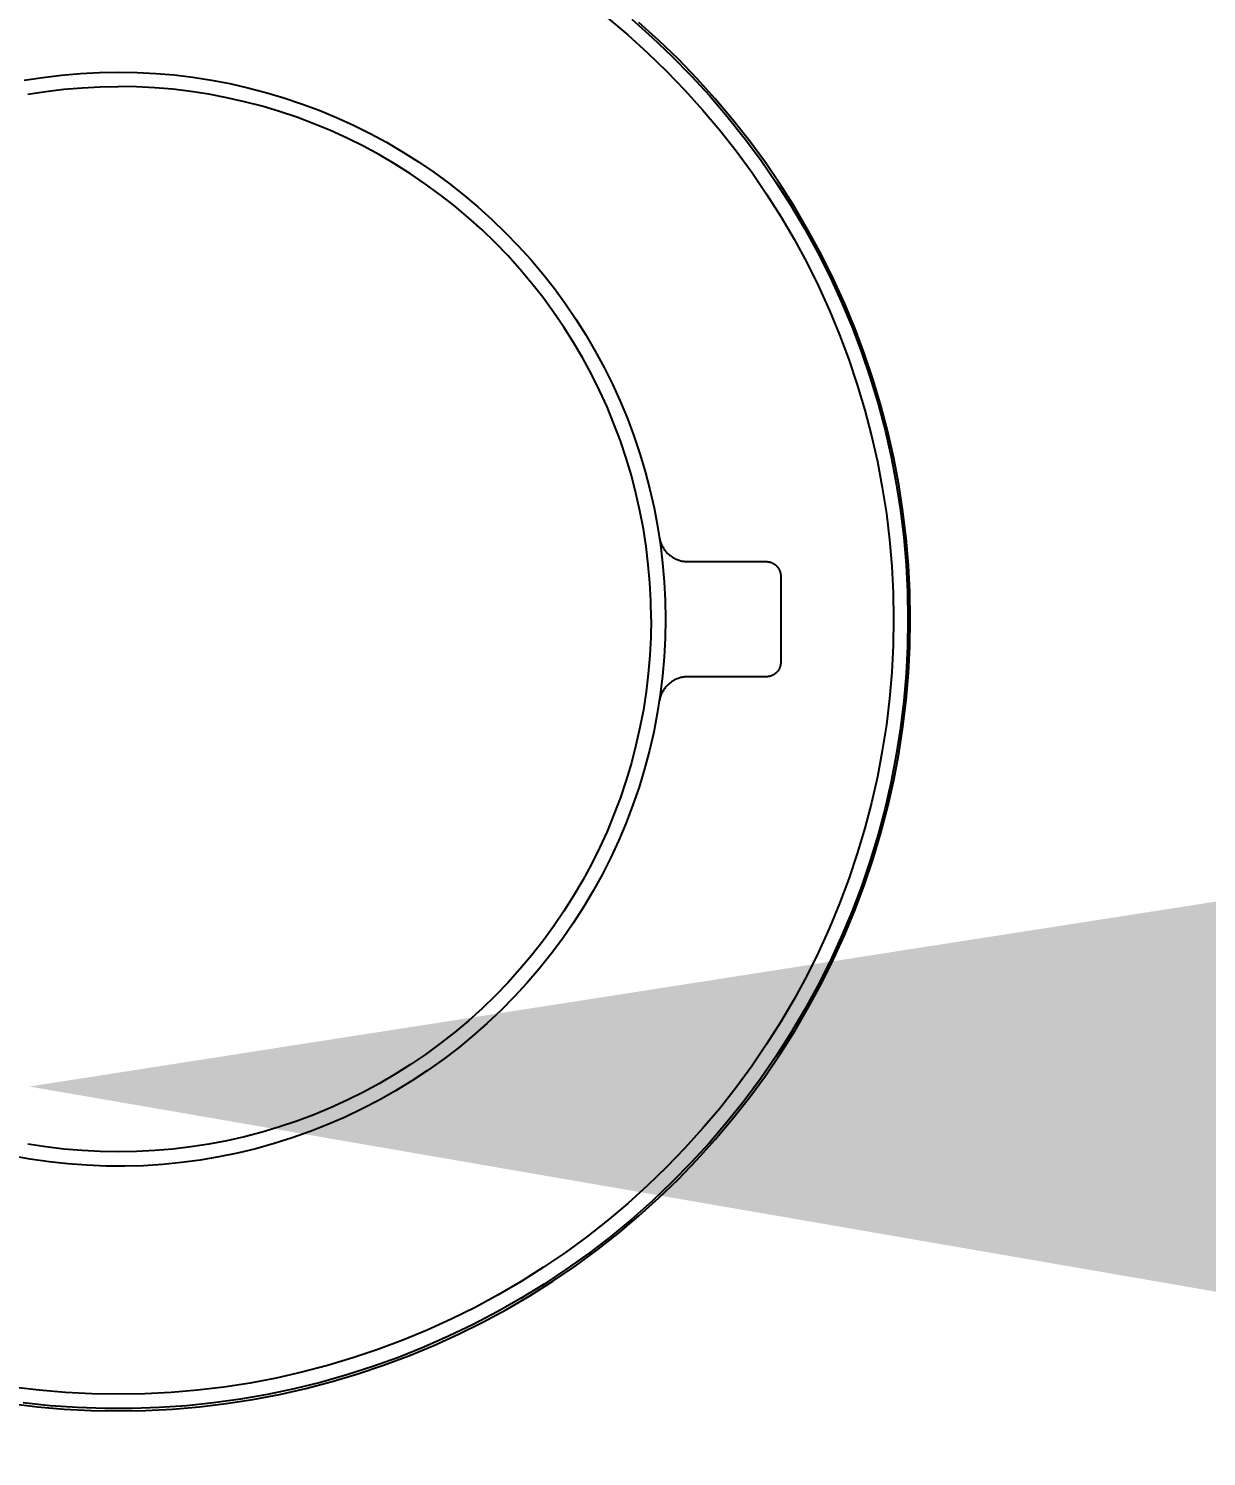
# Model space of a CAD drawing. Header units: metres. Extents: x 198 to 412, y -54 to 17.
# Drawn here: x 263.79458 to 263.83548, y -40.80939 to -40.7598 of the extents above; entities that cross this region are included whole.
import ezdxf
from ezdxf import colors
from ezdxf.entities.mleader import LeaderData, LeaderLine
from ezdxf.math import Vec2, Vec3

# ---------------------------------------------------------------- set-up
doc = ezdxf.new("R2010")
doc.units = ezdxf.units.M
doc.header["$LTSCALE"] = 10
for name, color, linetype in [('01', 1, 'Continuous'), ('A-TEXTOS', 2, 'Continuous'), ('TCOTA', 1, 'Continuous')]:
    doc.layers.add(name, color=color, linetype=linetype)
doc.styles.add('ARIAL', font='arial.ttf')
doc.dimstyles.new('ST-COTA-25', dxfattribs={"dimscale": 0.25, "dimtxt": 0.18, "dimasz": 0.1, "dimexe": 0.18, "dimexo": 0.0625, "dimgap": 0.09, "dimtad": 1, "dimzin": 4, "dimdsep": 46, "dimtxsty": 'ARIAL', "dimblk1": 'COTA_N', "dimblk2": 'COTA_N', "dimsah": 1, "dimcen": 0.09, "dimclrd": 8, "dimclre": 8, "dimclrt": 1, "dimadec": 0, "dimazin": 0, "dimtfac": 1, "dimtix": 1, "dimtmove": 0, "dimatfit": 3, "dimldrblk": 'COTA_N', "dimfxl": 0.18, "dimtolj": 1, "dimtzin": 0, "dimarcsym": 0})

# ---------------------------------------------------------------- blocks, each defined once
blk = doc.blocks.new('juego de ducha california')
for p, q in [((493.135858, 11757.573243, 0), (493.135149, 11757.572615, 0)), ((493.136695, 11757.57329, 0), (493.135992, 11757.572698, 0)), ((493.134913, 11757.572506, 0), (493.135611, 11757.573135, 0)), ((493.135992, 11757.572698, 0), (493.13531, 11757.572082, 0)), ((493.134238, 11757.571854, 0), (493.134913, 11757.572506, 0)), ((493.135149, 11757.572615, 0), (493.134463, 11757.571963, 0)), ((493.133586, 11757.571178, 0), (493.134238, 11757.571854, 0)), ((493.134463, 11757.571963, 0), (493.1338, 11757.571288, 0)), ((493.13531, 11757.572082, 0), (493.134649, 11757.571443, 0)), ((493.1338, 11757.571288, 0), (493.13316, 11757.570591, 0)), ((493.134649, 11757.571443, 0), (493.13401, 11757.570782, 0)), ((493.151096, 11757.571231, 0), (493.150455, 11757.571132, 0)), ((493.151741, 11757.571309, 0), (493.151096, 11757.571231, 0)), ((493.152387, 11757.571364, 0), (493.151741, 11757.571309, 0)), ((493.153035, 11757.571397, 0), (493.152387, 11757.571364, 0)), ((493.153684, 11757.571408, 0), (493.153035, 11757.571397, 0)), ((493.154342, 11757.571397, 0), (493.153684, 11757.571408, 0)), ((493.154999, 11757.571363, 0), (493.154342, 11757.571397, 0)), ((493.155655, 11757.571306, 0), (493.154999, 11757.571363, 0)), ((493.156309, 11757.571226, 0), (493.155655, 11757.571306, 0)), ((493.156959, 11757.571124, 0), (493.156309, 11757.571226, 0)), ((493.132957, 11757.570481, 0), (493.133586, 11757.571178, 0)), ((493.13401, 11757.570782, 0), (493.133394, 11757.5701, 0)), ((493.148557, 11757.570704, 0), (493.147936, 11757.570518, 0)), ((493.149185, 11757.570868, 0), (493.148557, 11757.570704, 0)), ((493.149818, 11757.571011, 0), (493.149185, 11757.570868, 0)), ((493.150455, 11757.571132, 0), (493.149818, 11757.571011, 0)), ((493.15054, 11757.570639, 0), (493.151165, 11757.570736, 0)), ((493.151165, 11757.570736, 0), (493.151792, 11757.570811, 0)), ((493.151792, 11757.570811, 0), (493.152421, 11757.570865, 0)), ((493.152421, 11757.570865, 0), (493.153052, 11757.570897, 0)), ((493.153052, 11757.570897, 0), (493.153684, 11757.570908, 0)), ((493.154315, 11757.570897, 0), (493.153684, 11757.570908, 0)), ((493.154946, 11757.570865, 0), (493.154315, 11757.570897, 0)), ((493.155576, 11757.570811, 0), (493.154946, 11757.570865, 0)), ((493.156203, 11757.570736, 0), (493.155576, 11757.570811, 0)), ((493.156827, 11757.570639, 0), (493.156203, 11757.570736, 0)), ((493.132352, 11757.569763, 0), (493.132957, 11757.570481, 0)), ((493.13316, 11757.570591, 0), (493.132544, 11757.569872, 0)), ((493.147321, 11757.570311, 0), (493.146713, 11757.570083, 0)), ((493.147936, 11757.570518, 0), (493.147321, 11757.570311, 0)), ((493.148087, 11757.570041, 0), (493.148692, 11757.570222, 0)), ((493.148692, 11757.570222, 0), (493.149303, 11757.570382, 0)), ((493.149303, 11757.570382, 0), (493.14992, 11757.570521, 0)), ((493.14992, 11757.570521, 0), (493.15054, 11757.570639, 0)), ((493.131771, 11757.569025, 0), (493.132352, 11757.569763, 0)), ((493.132544, 11757.569872, 0), (493.131954, 11757.569131, 0)), ((493.133394, 11757.5701, 0), (493.132802, 11757.569397, 0)), ((493.146114, 11757.569835, 0), (493.145523, 11757.569567, 0)), ((493.146713, 11757.570083, 0), (493.146114, 11757.569835, 0)), ((493.146897, 11757.569618, 0), (493.147488, 11757.56984, 0)), ((493.147488, 11757.56984, 0), (493.148087, 11757.570041, 0)), ((493.132802, 11757.569397, 0), (493.132234, 11757.568674, 0)), ((493.144942, 11757.569278, 0), (493.144372, 11757.56897, 0)), ((493.145523, 11757.569567, 0), (493.144942, 11757.569278, 0)), ((493.145738, 11757.569115, 0), (493.146313, 11757.569377, 0)), ((493.146313, 11757.569377, 0), (493.146897, 11757.569618, 0)), ((493.131217, 11757.568267, 0), (493.131771, 11757.569025, 0)), ((493.131954, 11757.569131, 0), (493.13139, 11757.568371, 0)), ((493.144372, 11757.56897, 0), (493.143812, 11757.568642, 0)), ((493.144617, 11757.568534, 0), (493.145172, 11757.568834, 0)), ((493.145172, 11757.568834, 0), (493.145738, 11757.569115, 0)), ((493.130689, 11757.567491, 0), (493.131217, 11757.568267, 0)), ((493.13139, 11757.568371, 0), (493.130852, 11757.567592, 0)), ((493.132234, 11757.568674, 0), (493.131691, 11757.567932, 0)), ((493.143263, 11757.568296, 0), (493.142727, 11757.567931, 0)), ((493.143812, 11757.568642, 0), (493.143263, 11757.568296, 0)), ((493.143537, 11757.567878, 0), (493.144071, 11757.568215, 0)), ((493.144071, 11757.568215, 0), (493.144617, 11757.568534, 0)), ((493.131691, 11757.567932, 0), (493.131174, 11757.567172, 0)), ((493.142727, 11757.567931, 0), (493.142203, 11757.567547, 0)), ((493.143015, 11757.567522, 0), (493.143537, 11757.567878, 0)), ((493.130187, 11757.566697, 0), (493.130689, 11757.567491, 0)), ((493.130852, 11757.567592, 0), (493.130342, 11757.566795, 0)), ((493.142203, 11757.567547, 0), (493.141693, 11757.567147, 0)), ((493.142505, 11757.567149, 0), (493.143015, 11757.567522, 0)), ((493.130342, 11757.566795, 0), (493.129859, 11757.565981, 0)), ((493.131174, 11757.567172, 0), (493.130683, 11757.566395, 0)), ((493.141197, 11757.566729, 0), (493.140715, 11757.566294, 0)), ((493.141693, 11757.567147, 0), (493.141197, 11757.566729, 0)), ((493.141525, 11757.566352, 0), (493.142009, 11757.566759, 0)), ((493.142009, 11757.566759, 0), (493.142505, 11757.567149, 0)), ((493.129713, 11757.565886, 0), (493.130187, 11757.566697, 0)), ((493.130683, 11757.566395, 0), (493.130219, 11757.565602, 0)), ((493.140715, 11757.566294, 0), (493.140249, 11757.565843, 0)), ((493.141056, 11757.565929, 0), (493.141525, 11757.566352, 0)), ((493.129267, 11757.56506, 0), (493.129713, 11757.565886, 0)), ((493.129859, 11757.565981, 0), (493.129405, 11757.565151, 0)), ((493.140249, 11757.565843, 0), (493.139798, 11757.565377, 0)), ((493.140602, 11757.56549, 0), (493.141056, 11757.565929, 0)), ((493.130219, 11757.565602, 0), (493.129782, 11757.564793, 0)), ((493.139798, 11757.565377, 0), (493.139363, 11757.564895, 0)), ((493.140163, 11757.565035, 0), (493.140602, 11757.56549, 0)), ((493.128849, 11757.564219, 0), (493.129267, 11757.56506, 0)), ((493.129405, 11757.565151, 0), (493.128979, 11757.564305, 0)), ((493.129782, 11757.564793, 0), (493.129373, 11757.56397, 0)), ((493.139363, 11757.564895, 0), (493.138945, 11757.564399, 0)), ((493.13974, 11757.564566, 0), (493.140163, 11757.565035, 0)), ((493.128979, 11757.564305, 0), (493.128583, 11757.563445, 0)), ((493.138945, 11757.564399, 0), (493.138544, 11757.563889, 0)), ((493.139333, 11757.564083, 0), (493.13974, 11757.564566, 0)), ((493.12846, 11757.563364, 0), (493.128849, 11757.564219, 0)), ((493.129373, 11757.56397, 0), (493.128993, 11757.563133, 0)), ((493.138544, 11757.563889, 0), (493.138161, 11757.563365, 0)), ((493.138943, 11757.563587, 0), (493.139333, 11757.564083, 0)), ((493.128101, 11757.562497, 0), (493.12846, 11757.563364, 0)), ((493.128583, 11757.563445, 0), (493.128217, 11757.562572, 0)), ((493.138161, 11757.563365, 0), (493.137796, 11757.562829, 0)), ((493.13857, 11757.563077, 0), (493.138943, 11757.563587, 0)), ((493.128993, 11757.563133, 0), (493.128641, 11757.562284, 0)), ((493.137796, 11757.562829, 0), (493.13745, 11757.56228, 0)), ((493.138214, 11757.562554, 0), (493.13857, 11757.563077, 0)), ((493.127771, 11757.561617, 0), (493.128101, 11757.562497, 0)), ((493.128217, 11757.562572, 0), (493.127882, 11757.561687, 0)), ((493.128641, 11757.562284, 0), (493.128318, 11757.561423, 0)), ((493.13745, 11757.56228, 0), (493.137122, 11757.56172, 0)), ((493.137877, 11757.56202, 0), (493.138214, 11757.562554, 0)), ((493.137558, 11757.561475, 0), (493.137877, 11757.56202, 0)), ((493.127472, 11757.560727, 0), (493.127771, 11757.561617, 0)), ((493.127882, 11757.561687, 0), (493.127577, 11757.560791, 0)), ((493.128318, 11757.561423, 0), (493.128025, 11757.560552, 0)), ((493.137122, 11757.56172, 0), (493.136814, 11757.561149, 0)), ((493.137258, 11757.560919, 0), (493.137558, 11757.561475, 0)), ((493.127577, 11757.560791, 0), (493.127303, 11757.559885, 0)), ((493.136814, 11757.561149, 0), (493.136525, 11757.560568, 0)), ((493.136977, 11757.560354, 0), (493.137258, 11757.560919, 0)), ((493.127203, 11757.559828, 0), (493.127472, 11757.560727, 0)), ((493.128025, 11757.560552, 0), (493.127762, 11757.559671, 0)), ((493.136525, 11757.560568, 0), (493.136257, 11757.559978, 0)), ((493.136715, 11757.559779, 0), (493.136977, 11757.560354, 0)), ((493.126966, 11757.558919, 0), (493.127203, 11757.559828, 0)), ((493.127303, 11757.559885, 0), (493.127061, 11757.55897, 0)), ((493.136257, 11757.559978, 0), (493.136008, 11757.559378, 0)), ((493.136473, 11757.559195, 0), (493.136715, 11757.559779, 0)), ((493.127762, 11757.559671, 0), (493.127529, 11757.558782, 0)), ((493.136008, 11757.559378, 0), (493.135781, 11757.558771, 0)), ((493.126759, 11757.558003, 0), (493.126966, 11757.558919, 0)), ((493.127061, 11757.55897, 0), (493.12685, 11757.558047, 0)), ((493.136252, 11757.558603, 0), (493.136473, 11757.559195, 0)), ((493.127529, 11757.558782, 0), (493.127327, 11757.557885, 0)), ((493.135781, 11757.558771, 0), (493.135574, 11757.558156, 0)), ((493.13605, 11757.558005, 0), (493.136252, 11757.558603, 0)), ((493.126584, 11757.557081, 0), (493.126759, 11757.558003, 0)), ((493.12685, 11757.558047, 0), (493.126671, 11757.557118, 0)), ((493.127327, 11757.557885, 0), (493.127155, 11757.556982, 0)), ((493.135574, 11757.558156, 0), (493.135388, 11757.557534, 0)), ((493.13587, 11757.557399, 0), (493.13605, 11757.558005, 0)), ((493.135388, 11757.557534, 0), (493.135224, 11757.556907, 0)), ((493.13571, 11757.556788, 0), (493.13587, 11757.557399, 0)), ((493.12644, 11757.556153, 0), (493.126584, 11757.557081, 0)), ((493.126671, 11757.557118, 0), (493.126525, 11757.556183, 0)), ((493.127155, 11757.556982, 0), (493.127015, 11757.556074, 0)), ((493.135224, 11757.556907, 0), (493.135081, 11757.556274, 0)), ((493.135571, 11757.556172, 0), (493.13571, 11757.556788, 0)), ((493.126328, 11757.55522, 0), (493.12644, 11757.556153, 0)), ((493.126525, 11757.556183, 0), (493.126411, 11757.555243, 0)), ((493.127015, 11757.556074, 0), (493.126905, 11757.555161, 0)), ((493.135081, 11757.556274, 0), (493.13496, 11757.555636, 0)), ((493.135453, 11757.555551, 0), (493.135571, 11757.556172, 0)), ((493.13496, 11757.555636, 0), (493.134861, 11757.554995, 0)), ((493.135356, 11757.554927, 0), (493.135453, 11757.555551, 0)), ((493.126248, 11757.554285, 0), (493.126328, 11757.55522, 0)), ((493.126411, 11757.555243, 0), (493.126329, 11757.5543, 0)), ((493.126905, 11757.555161, 0), (493.126827, 11757.554245, 0)), ((493.134732, 11757.554839, 0), (493.134712, 11757.554811, 0)), ((493.134751, 11757.554868, 0), (493.134732, 11757.554839, 0)), ((493.134769, 11757.554897, 0), (493.134751, 11757.554868, 0)), ((493.134787, 11757.554927, 0), (493.134769, 11757.554897, 0)), ((493.134861, 11757.554995, 0), (493.134783, 11757.554351, 0)), ((493.134803, 11757.554958, 0), (493.134787, 11757.554927, 0)), ((493.134818, 11757.554989, 0), (493.134803, 11757.554958, 0)), ((493.134832, 11757.55502, 0), (493.134818, 11757.554989, 0)), ((493.134844, 11757.555052, 0), (493.134832, 11757.55502, 0)), ((493.134856, 11757.555085, 0), (493.134844, 11757.555052, 0)), ((493.134867, 11757.555117, 0), (493.134856, 11757.555085, 0)), ((493.134876, 11757.555151, 0), (493.134867, 11757.555117, 0)), ((493.134884, 11757.555184, 0), (493.134876, 11757.555151, 0)), ((493.134892, 11757.555218, 0), (493.134884, 11757.555184, 0)), ((493.135281, 11757.5543, 0), (493.135356, 11757.554927, 0)), ((493.130904, 11757.554323, 0), (493.13089, 11757.554313, 0)), ((493.130919, 11757.554332, 0), (493.130904, 11757.554323, 0)), ((493.130934, 11757.554341, 0), (493.130919, 11757.554332, 0)), ((493.130949, 11757.55435, 0), (493.130934, 11757.554341, 0)), ((493.130964, 11757.554358, 0), (493.130949, 11757.55435, 0)), ((493.13098, 11757.554365, 0), (493.130964, 11757.554358, 0)), ((493.130996, 11757.554372, 0), (493.13098, 11757.554365, 0)), ((493.131013, 11757.554378, 0), (493.130996, 11757.554372, 0)), ((493.131029, 11757.554384, 0), (493.131013, 11757.554378, 0)), ((493.131046, 11757.554389, 0), (493.131029, 11757.554384, 0)), ((493.131063, 11757.554393, 0), (493.131046, 11757.554389, 0)), ((493.13108, 11757.554397, 0), (493.131063, 11757.554393, 0)), ((493.131097, 11757.554401, 0), (493.13108, 11757.554397, 0)), ((493.131114, 11757.554403, 0), (493.131097, 11757.554401, 0)), ((493.131131, 11757.554405, 0), (493.131114, 11757.554403, 0)), ((493.131149, 11757.554407, 0), (493.131131, 11757.554405, 0)), ((493.131166, 11757.554408, 0), (493.131149, 11757.554407, 0)), ((493.131184, 11757.554408, 0), (493.131166, 11757.554408, 0)), ((493.13391, 11757.554408, 0), (493.131184, 11757.554408, 0)), ((493.133944, 11757.554409, 0), (493.13391, 11757.554408, 0)), ((493.133979, 11757.55441, 0), (493.133944, 11757.554409, 0)), ((493.134013, 11757.554413, 0), (493.133979, 11757.55441, 0)), ((493.134047, 11757.554418, 0), (493.134013, 11757.554413, 0)), ((493.134081, 11757.554423, 0), (493.134047, 11757.554418, 0)), ((493.134115, 11757.554429, 0), (493.134081, 11757.554423, 0)), ((493.134149, 11757.554437, 0), (493.134115, 11757.554429, 0)), ((493.134182, 11757.554446, 0), (493.134149, 11757.554437, 0)), ((493.134215, 11757.554456, 0), (493.134182, 11757.554446, 0)), ((493.134248, 11757.554467, 0), (493.134215, 11757.554456, 0)), ((493.13428, 11757.554479, 0), (493.134248, 11757.554467, 0)), ((493.134312, 11757.554493, 0), (493.13428, 11757.554479, 0)), ((493.134343, 11757.554507, 0), (493.134312, 11757.554493, 0)), ((493.134374, 11757.554522, 0), (493.134343, 11757.554507, 0)), ((493.134404, 11757.554539, 0), (493.134374, 11757.554522, 0)), ((493.134434, 11757.554556, 0), (493.134404, 11757.554539, 0)), ((493.134463, 11757.554575, 0), (493.134434, 11757.554556, 0)), ((493.134491, 11757.554595, 0), (493.134463, 11757.554575, 0)), ((493.134519, 11757.554615, 0), (493.134491, 11757.554595, 0)), ((493.134546, 11757.554637, 0), (493.134519, 11757.554615, 0)), ((493.134572, 11757.554659, 0), (493.134546, 11757.554637, 0)), ((493.134598, 11757.554682, 0), (493.134572, 11757.554659, 0)), ((493.134622, 11757.554706, 0), (493.134598, 11757.554682, 0)), ((493.134646, 11757.554731, 0), (493.134622, 11757.554706, 0)), ((493.134669, 11757.554757, 0), (493.134646, 11757.554731, 0)), ((493.134691, 11757.554784, 0), (493.134669, 11757.554757, 0)), ((493.134712, 11757.554811, 0), (493.134691, 11757.554784, 0)), ((493.134783, 11757.554351, 0), (493.134728, 11757.553705, 0)), ((493.1262, 11757.553347, 0), (493.126248, 11757.554285, 0)), ((493.126329, 11757.5543, 0), (493.12628, 11757.553355, 0)), ((493.126827, 11757.554245, 0), (493.12678, 11757.553327, 0)), ((493.130685, 11757.553943, 0), (493.130684, 11757.553926, 0)), ((493.130684, 11757.553926, 0), (493.130684, 11757.553908, 0)), ((493.130684, 11757.553908, 0), (493.130684, 11757.550908, 0)), ((493.130686, 11757.55396, 0), (493.130685, 11757.553943, 0)), ((493.130689, 11757.553978, 0), (493.130686, 11757.55396, 0)), ((493.130691, 11757.553995, 0), (493.130689, 11757.553978, 0)), ((493.130695, 11757.554012, 0), (493.130691, 11757.553995, 0)), ((493.130698, 11757.554029, 0), (493.130695, 11757.554012, 0)), ((493.130703, 11757.554046, 0), (493.130698, 11757.554029, 0)), ((493.130708, 11757.554063, 0), (493.130703, 11757.554046, 0)), ((493.130714, 11757.554079, 0), (493.130708, 11757.554063, 0)), ((493.13072, 11757.554095, 0), (493.130714, 11757.554079, 0)), ((493.130727, 11757.554111, 0), (493.13072, 11757.554095, 0)), ((493.130734, 11757.554127, 0), (493.130727, 11757.554111, 0)), ((493.130742, 11757.554143, 0), (493.130734, 11757.554127, 0)), ((493.130751, 11757.554158, 0), (493.130742, 11757.554143, 0)), ((493.13076, 11757.554173, 0), (493.130751, 11757.554158, 0)), ((493.130769, 11757.554188, 0), (493.13076, 11757.554173, 0)), ((493.130779, 11757.554202, 0), (493.130769, 11757.554188, 0)), ((493.13079, 11757.554216, 0), (493.130779, 11757.554202, 0)), ((493.130801, 11757.55423, 0), (493.13079, 11757.554216, 0)), ((493.130812, 11757.554243, 0), (493.130801, 11757.55423, 0)), ((493.130824, 11757.554255, 0), (493.130812, 11757.554243, 0)), ((493.130836, 11757.554268, 0), (493.130824, 11757.554255, 0)), ((493.130849, 11757.55428, 0), (493.130836, 11757.554268, 0)), ((493.130862, 11757.554291, 0), (493.130849, 11757.55428, 0)), ((493.130876, 11757.554302, 0), (493.130862, 11757.554291, 0)), ((493.13089, 11757.554313, 0), (493.130876, 11757.554302, 0)), ((493.135227, 11757.553671, 0), (493.135281, 11757.5543, 0)), ((493.126184, 11757.552408, 0), (493.1262, 11757.553347, 0)), ((493.12628, 11757.553355, 0), (493.126264, 11757.552408, 0)), ((493.134728, 11757.553705, 0), (493.134695, 11757.553057, 0)), ((493.135194, 11757.55304, 0), (493.135227, 11757.553671, 0)), ((493.12678, 11757.553327, 0), (493.126764, 11757.552408, 0)), ((493.134695, 11757.553057, 0), (493.134684, 11757.552408, 0)), ((493.135184, 11757.552408, 0), (493.135194, 11757.55304, 0)), ((493.1262, 11757.551469, 0), (493.126184, 11757.552408, 0)), ((493.126264, 11757.552408, 0), (493.12628, 11757.551462, 0)), ((493.126764, 11757.552408, 0), (493.12678, 11757.551489, 0)), ((493.134684, 11757.552408, 0), (493.134695, 11757.55175, 0)), ((493.135184, 11757.552408, 0), (493.135194, 11757.551777, 0)), ((493.126248, 11757.550531, 0), (493.1262, 11757.551469, 0)), ((493.12628, 11757.551462, 0), (493.126329, 11757.550516, 0)), ((493.12678, 11757.551489, 0), (493.126827, 11757.550571, 0)), ((493.134695, 11757.55175, 0), (493.134729, 11757.551092, 0)), ((493.135194, 11757.551777, 0), (493.135227, 11757.551146, 0)), ((493.130684, 11757.550908, 0), (493.130684, 11757.550891, 0)), ((493.130684, 11757.550891, 0), (493.130685, 11757.550874, 0)), ((493.130685, 11757.550874, 0), (493.130686, 11757.550857, 0)), ((493.130686, 11757.550857, 0), (493.130688, 11757.55084, 0)), ((493.134729, 11757.551092, 0), (493.134786, 11757.550437, 0)), ((493.135227, 11757.551146, 0), (493.135281, 11757.550516, 0)), ((493.126328, 11757.549596, 0), (493.126248, 11757.550531, 0)), ((493.126329, 11757.550516, 0), (493.126411, 11757.549573, 0)), ((493.126827, 11757.550571, 0), (493.126905, 11757.549655, 0)), ((493.130688, 11757.55084, 0), (493.130691, 11757.550823, 0)), ((493.130691, 11757.550823, 0), (493.130694, 11757.550806, 0)), ((493.130694, 11757.550806, 0), (493.130698, 11757.55079, 0)), ((493.130698, 11757.55079, 0), (493.130702, 11757.550773, 0)), ((493.130702, 11757.550773, 0), (493.130707, 11757.550757, 0)), ((493.130707, 11757.550757, 0), (493.130713, 11757.550741, 0)), ((493.130713, 11757.550741, 0), (493.130718, 11757.550725, 0)), ((493.130718, 11757.550725, 0), (493.130725, 11757.550709, 0)), ((493.130725, 11757.550709, 0), (493.130732, 11757.550693, 0)), ((493.130732, 11757.550693, 0), (493.13074, 11757.550678, 0)), ((493.13074, 11757.550678, 0), (493.130748, 11757.550663, 0)), ((493.130748, 11757.550663, 0), (493.130756, 11757.550648, 0)), ((493.130756, 11757.550648, 0), (493.130766, 11757.550634, 0)), ((493.130766, 11757.550634, 0), (493.130775, 11757.55062, 0)), ((493.130775, 11757.55062, 0), (493.130785, 11757.550606, 0)), ((493.130785, 11757.550606, 0), (493.130796, 11757.550593, 0)), ((493.130796, 11757.550593, 0), (493.130807, 11757.55058, 0)), ((493.130807, 11757.55058, 0), (493.130818, 11757.550567, 0)), ((493.130818, 11757.550567, 0), (493.13083, 11757.550555, 0)), ((493.13083, 11757.550555, 0), (493.130842, 11757.550543, 0)), ((493.130842, 11757.550543, 0), (493.130855, 11757.550531, 0)), ((493.130855, 11757.550531, 0), (493.130868, 11757.55052, 0)), ((493.130868, 11757.55052, 0), (493.130882, 11757.55051, 0)), ((493.130882, 11757.55051, 0), (493.130895, 11757.5505, 0)), ((493.130895, 11757.5505, 0), (493.130909, 11757.55049, 0)), ((493.130909, 11757.55049, 0), (493.130924, 11757.550481, 0)), ((493.130924, 11757.550481, 0), (493.130939, 11757.550472, 0)), ((493.130939, 11757.550472, 0), (493.130954, 11757.550464, 0)), ((493.130954, 11757.550464, 0), (493.130969, 11757.550457, 0)), ((493.130969, 11757.550457, 0), (493.130984, 11757.55045, 0)), ((493.130984, 11757.55045, 0), (493.131, 11757.550443, 0)), ((493.131, 11757.550443, 0), (493.131016, 11757.550437, 0)), ((493.131016, 11757.550437, 0), (493.131032, 11757.550432, 0)), ((493.131032, 11757.550432, 0), (493.131049, 11757.550427, 0)), ((493.131049, 11757.550427, 0), (493.131065, 11757.550422, 0)), ((493.131065, 11757.550422, 0), (493.131082, 11757.550419, 0)), ((493.131082, 11757.550419, 0), (493.131099, 11757.550415, 0)), ((493.131099, 11757.550415, 0), (493.131116, 11757.550413, 0)), ((493.131116, 11757.550413, 0), (493.131133, 11757.550411, 0)), ((493.131133, 11757.550411, 0), (493.13115, 11757.550409, 0)), ((493.13115, 11757.550409, 0), (493.131167, 11757.550408, 0)), ((493.131167, 11757.550408, 0), (493.131184, 11757.550408, 0)), ((493.131184, 11757.550408, 0), (493.13391, 11757.550408, 0)), ((493.13391, 11757.550408, 0), (493.133944, 11757.550408, 0)), ((493.133944, 11757.550408, 0), (493.133979, 11757.550406, 0)), ((493.133979, 11757.550406, 0), (493.134013, 11757.550403, 0)), ((493.134013, 11757.550403, 0), (493.134047, 11757.550399, 0)), ((493.134047, 11757.550399, 0), (493.134081, 11757.550393, 0)), ((493.134081, 11757.550393, 0), (493.134115, 11757.550387, 0)), ((493.134115, 11757.550387, 0), (493.134149, 11757.550379, 0)), ((493.134149, 11757.550379, 0), (493.134182, 11757.55037, 0)), ((493.134182, 11757.55037, 0), (493.134215, 11757.55036, 0)), ((493.134215, 11757.55036, 0), (493.134248, 11757.550349, 0)), ((493.134786, 11757.550437, 0), (493.134866, 11757.549783, 0)), ((493.135281, 11757.550516, 0), (493.135356, 11757.549889, 0)), ((493.134248, 11757.550349, 0), (493.13428, 11757.550337, 0)), ((493.13428, 11757.550337, 0), (493.134312, 11757.550324, 0)), ((493.134312, 11757.550324, 0), (493.134343, 11757.550309, 0)), ((493.134343, 11757.550309, 0), (493.134374, 11757.550294, 0)), ((493.134374, 11757.550294, 0), (493.134404, 11757.550277, 0)), ((493.134404, 11757.550277, 0), (493.134434, 11757.55026, 0)), ((493.134434, 11757.55026, 0), (493.134463, 11757.550241, 0)), ((493.134463, 11757.550241, 0), (493.134491, 11757.550222, 0)), ((493.134491, 11757.550222, 0), (493.134519, 11757.550201, 0)), ((493.134519, 11757.550201, 0), (493.134546, 11757.55018, 0)), ((493.134546, 11757.55018, 0), (493.134572, 11757.550157, 0)), ((493.134572, 11757.550157, 0), (493.134598, 11757.550134, 0)), ((493.134598, 11757.550134, 0), (493.134622, 11757.55011, 0)), ((493.134622, 11757.55011, 0), (493.134646, 11757.550085, 0)), ((493.134646, 11757.550085, 0), (493.134669, 11757.550059, 0)), ((493.134669, 11757.550059, 0), (493.134691, 11757.550032, 0)), ((493.134691, 11757.550032, 0), (493.134712, 11757.550005, 0)), ((493.134712, 11757.550005, 0), (493.134732, 11757.549977, 0)), ((493.134732, 11757.549977, 0), (493.134751, 11757.549948, 0)), ((493.134751, 11757.549948, 0), (493.134769, 11757.549919, 0)), ((493.134769, 11757.549919, 0), (493.134787, 11757.549889, 0)), ((493.134787, 11757.549889, 0), (493.134803, 11757.549859, 0)), ((493.134803, 11757.549859, 0), (493.134818, 11757.549828, 0)), ((493.135356, 11757.549889, 0), (493.135453, 11757.549265, 0)), ((493.12644, 11757.548664, 0), (493.126328, 11757.549596, 0)), ((493.126411, 11757.549573, 0), (493.126525, 11757.548634, 0)), ((493.126905, 11757.549655, 0), (493.127015, 11757.548743, 0)), ((493.134818, 11757.549828, 0), (493.134832, 11757.549796, 0)), ((493.134832, 11757.549796, 0), (493.134844, 11757.549764, 0)), ((493.134844, 11757.549764, 0), (493.134856, 11757.549732, 0)), ((493.134856, 11757.549732, 0), (493.134867, 11757.549699, 0)), ((493.134866, 11757.549783, 0), (493.134968, 11757.549133, 0)), ((493.134867, 11757.549699, 0), (493.134876, 11757.549666, 0)), ((493.134876, 11757.549666, 0), (493.134884, 11757.549632, 0)), ((493.134884, 11757.549632, 0), (493.134892, 11757.549599, 0)), ((493.134968, 11757.549133, 0), (493.135093, 11757.548486, 0)), ((493.135453, 11757.549265, 0), (493.135571, 11757.548644, 0)), ((493.126584, 11757.547736, 0), (493.12644, 11757.548664, 0)), ((493.126525, 11757.548634, 0), (493.126671, 11757.547699, 0)), ((493.127015, 11757.548743, 0), (493.127155, 11757.547834, 0)), ((493.135093, 11757.548486, 0), (493.13524, 11757.547845, 0)), ((493.135571, 11757.548644, 0), (493.13571, 11757.548028, 0)), ((493.13571, 11757.548028, 0), (493.13587, 11757.547417, 0)), ((493.126759, 11757.546813, 0), (493.126584, 11757.547736, 0)), ((493.126671, 11757.547699, 0), (493.12685, 11757.546769, 0)), ((493.127155, 11757.547834, 0), (493.127327, 11757.546931, 0)), ((493.13524, 11757.547845, 0), (493.135409, 11757.547209, 0)), ((493.13587, 11757.547417, 0), (493.13605, 11757.546812, 0)), ((493.127327, 11757.546931, 0), (493.127529, 11757.546035, 0)), ((493.135409, 11757.547209, 0), (493.1356, 11757.546579, 0)), ((493.126966, 11757.545897, 0), (493.126759, 11757.546813, 0)), ((493.12685, 11757.546769, 0), (493.127061, 11757.545846, 0)), ((493.1356, 11757.546579, 0), (493.135813, 11757.545956, 0)), ((493.13605, 11757.546812, 0), (493.136252, 11757.546213, 0)), ((493.127203, 11757.544989, 0), (493.126966, 11757.545897, 0)), ((493.127529, 11757.546035, 0), (493.127762, 11757.545145, 0)), ((493.135813, 11757.545956, 0), (493.136047, 11757.54534, 0)), ((493.136252, 11757.546213, 0), (493.136473, 11757.545621, 0)), ((493.127061, 11757.545846, 0), (493.127303, 11757.544931, 0)), ((493.136473, 11757.545621, 0), (493.136715, 11757.545038, 0)), ((493.127472, 11757.544089, 0), (493.127203, 11757.544989, 0)), ((493.127303, 11757.544931, 0), (493.127577, 11757.544025, 0)), ((493.127762, 11757.545145, 0), (493.128025, 11757.544265, 0)), ((493.136047, 11757.54534, 0), (493.136303, 11757.544734, 0)), ((493.136715, 11757.545038, 0), (493.136977, 11757.544463, 0)), ((493.136303, 11757.544734, 0), (493.136579, 11757.544136, 0)), ((493.136977, 11757.544463, 0), (493.137258, 11757.543897, 0)), ((493.127771, 11757.543199, 0), (493.127472, 11757.544089, 0)), ((493.127577, 11757.544025, 0), (493.127882, 11757.543129, 0)), ((493.128025, 11757.544265, 0), (493.128318, 11757.543393, 0)), ((493.136579, 11757.544136, 0), (493.136876, 11757.543549, 0)), ((493.136876, 11757.543549, 0), (493.137193, 11757.542972, 0)), ((493.137258, 11757.543897, 0), (493.137558, 11757.543341, 0)), ((493.128101, 11757.54232, 0), (493.127771, 11757.543199, 0)), ((493.127882, 11757.543129, 0), (493.128217, 11757.542244, 0)), ((493.128318, 11757.543393, 0), (493.128641, 11757.542533, 0)), ((493.137193, 11757.542972, 0), (493.13753, 11757.542406, 0)), ((493.137558, 11757.543341, 0), (493.137877, 11757.542796, 0)), ((493.128641, 11757.542533, 0), (493.128993, 11757.541683, 0)), ((493.137877, 11757.542796, 0), (493.138214, 11757.542262, 0)), ((493.12846, 11757.541452, 0), (493.128101, 11757.54232, 0)), ((493.128217, 11757.542244, 0), (493.128583, 11757.541371, 0)), ((493.13753, 11757.542406, 0), (493.137886, 11757.541852, 0)), ((493.138214, 11757.542262, 0), (493.13857, 11757.54174, 0)), ((493.128849, 11757.540597, 0), (493.12846, 11757.541452, 0)), ((493.128993, 11757.541683, 0), (493.129373, 11757.540847, 0)), ((493.137886, 11757.541852, 0), (493.138261, 11757.541311, 0)), ((493.13857, 11757.54174, 0), (493.138943, 11757.54123, 0)), ((493.128583, 11757.541371, 0), (493.128979, 11757.540511, 0)), ((493.138261, 11757.541311, 0), (493.138655, 11757.540784, 0)), ((493.138943, 11757.54123, 0), (493.139333, 11757.540733, 0)), ((493.129267, 11757.539756, 0), (493.128849, 11757.540597, 0)), ((493.128979, 11757.540511, 0), (493.129405, 11757.539666, 0)), ((493.129373, 11757.540847, 0), (493.129782, 11757.540023, 0)), ((493.138655, 11757.540784, 0), (493.139066, 11757.54027, 0)), ((493.139333, 11757.540733, 0), (493.13974, 11757.54025, 0)), ((493.129782, 11757.540023, 0), (493.130219, 11757.539215, 0)), ((493.139066, 11757.54027, 0), (493.139496, 11757.539771, 0)), ((493.13974, 11757.54025, 0), (493.140163, 11757.539781, 0)), ((493.129713, 11757.53893, 0), (493.129267, 11757.539756, 0)), ((493.129405, 11757.539666, 0), (493.129859, 11757.538835, 0)), ((493.139496, 11757.539771, 0), (493.139942, 11757.539287, 0)), ((493.140163, 11757.539781, 0), (493.140602, 11757.539327, 0)), ((493.130219, 11757.539215, 0), (493.130683, 11757.538421, 0)), ((493.139942, 11757.539287, 0), (493.140405, 11757.538819, 0)), ((493.140602, 11757.539327, 0), (493.141056, 11757.538888, 0)), ((493.130187, 11757.53812, 0), (493.129713, 11757.53893, 0)), ((493.129859, 11757.538835, 0), (493.130342, 11757.538021, 0)), ((493.140405, 11757.538819, 0), (493.140883, 11757.538367, 0)), ((493.141056, 11757.538888, 0), (493.141525, 11757.538464, 0)), ((493.141525, 11757.538464, 0), (493.142009, 11757.538057, 0)), ((493.130689, 11757.537326, 0), (493.130187, 11757.53812, 0)), ((493.130342, 11757.538021, 0), (493.130852, 11757.537224, 0)), ((493.130683, 11757.538421, 0), (493.131174, 11757.537644, 0)), ((493.140883, 11757.538367, 0), (493.141378, 11757.537932, 0)), ((493.142009, 11757.538057, 0), (493.142505, 11757.537667, 0)), ((493.131174, 11757.537644, 0), (493.131691, 11757.536884, 0)), ((493.141378, 11757.537932, 0), (493.141886, 11757.537514, 0)), ((493.141886, 11757.537514, 0), (493.142409, 11757.537115, 0)), ((493.142505, 11757.537667, 0), (493.143015, 11757.537294, 0)), ((493.131217, 11757.536549, 0), (493.130689, 11757.537326, 0)), ((493.130852, 11757.537224, 0), (493.13139, 11757.536445, 0)), ((493.142409, 11757.537115, 0), (493.142946, 11757.536733, 0)), ((493.143015, 11757.537294, 0), (493.143537, 11757.536939, 0)), ((493.131771, 11757.535792, 0), (493.131217, 11757.536549, 0)), ((493.131691, 11757.536884, 0), (493.132234, 11757.536142, 0)), ((493.142946, 11757.536733, 0), (493.143496, 11757.536371, 0)), ((493.143537, 11757.536939, 0), (493.144071, 11757.536601, 0)), ((493.144071, 11757.536601, 0), (493.144617, 11757.536282, 0)), ((493.13139, 11757.536445, 0), (493.131954, 11757.535685, 0)), ((493.132234, 11757.536142, 0), (493.132802, 11757.535419, 0)), ((493.143496, 11757.536371, 0), (493.144057, 11757.536027, 0)), ((493.144057, 11757.536027, 0), (493.14463, 11757.535704, 0)), ((493.144617, 11757.536282, 0), (493.145172, 11757.535982, 0)), ((493.145172, 11757.535982, 0), (493.145738, 11757.535701, 0)), ((493.132352, 11757.535053, 0), (493.131771, 11757.535792, 0)), ((493.131954, 11757.535685, 0), (493.132544, 11757.534945, 0)), ((493.14463, 11757.535704, 0), (493.145215, 11757.5354, 0)), ((493.145738, 11757.535701, 0), (493.146313, 11757.53544, 0)), ((493.132957, 11757.534335, 0), (493.132352, 11757.535053, 0)), ((493.132802, 11757.535419, 0), (493.133394, 11757.534716, 0)), ((493.145215, 11757.5354, 0), (493.145809, 11757.535117, 0)), ((493.145809, 11757.535117, 0), (493.146413, 11757.534854, 0)), ((493.146313, 11757.53544, 0), (493.146897, 11757.535198, 0)), ((493.146897, 11757.535198, 0), (493.147488, 11757.534976, 0)), ((493.132544, 11757.534945, 0), (493.13316, 11757.534226, 0)), ((493.133394, 11757.534716, 0), (493.13401, 11757.534034, 0)), ((493.146413, 11757.534854, 0), (493.147025, 11757.534613, 0)), ((493.147025, 11757.534613, 0), (493.147646, 11757.534393, 0)), ((493.147488, 11757.534976, 0), (493.148087, 11757.534775, 0)), ((493.148087, 11757.534775, 0), (493.148692, 11757.534594, 0)), ((493.148692, 11757.534594, 0), (493.149303, 11757.534434, 0)), ((493.133586, 11757.533638, 0), (493.132957, 11757.534335, 0)), ((493.13316, 11757.534226, 0), (493.1338, 11757.533528, 0)), ((493.13401, 11757.534034, 0), (493.134649, 11757.533373, 0)), ((493.147646, 11757.534393, 0), (493.148273, 11757.534195, 0)), ((493.148273, 11757.534195, 0), (493.148908, 11757.534018, 0)), ((493.148908, 11757.534018, 0), (493.149547, 11757.533864, 0)), ((493.149303, 11757.534434, 0), (493.14992, 11757.534295, 0)), ((493.14992, 11757.534295, 0), (493.15054, 11757.534177, 0)), ((493.15054, 11757.534177, 0), (493.151165, 11757.53408, 0)), ((493.151165, 11757.53408, 0), (493.151792, 11757.534005, 0)), ((493.151792, 11757.534005, 0), (493.152421, 11757.533951, 0)), ((493.154946, 11757.533951, 0), (493.155576, 11757.534005, 0)), ((493.155576, 11757.534005, 0), (493.156203, 11757.53408, 0)), ((493.156203, 11757.53408, 0), (493.156827, 11757.534177, 0)), ((493.134238, 11757.532963, 0), (493.133586, 11757.533638, 0)), ((493.1338, 11757.533528, 0), (493.134463, 11757.532853, 0)), ((493.149547, 11757.533864, 0), (493.150192, 11757.533732, 0)), ((493.150192, 11757.533732, 0), (493.150842, 11757.533622, 0)), ((493.150842, 11757.533622, 0), (493.151494, 11757.533535, 0)), ((493.151494, 11757.533535, 0), (493.152149, 11757.53347, 0)), ((493.152421, 11757.533951, 0), (493.153052, 11757.533919, 0)), ((493.153052, 11757.533919, 0), (493.153684, 11757.533908, 0)), ((493.153684, 11757.533908, 0), (493.154315, 11757.533919, 0)), ((493.154315, 11757.533919, 0), (493.154946, 11757.533951, 0)), ((493.155437, 11757.533489, 0), (493.156091, 11757.533561, 0)), ((493.156091, 11757.533561, 0), (493.156743, 11757.533656, 0)), ((493.156743, 11757.533656, 0), (493.15739, 11757.533773, 0)), ((493.134649, 11757.533373, 0), (493.13531, 11757.532734, 0)), ((493.152149, 11757.53347, 0), (493.152806, 11757.533428, 0)), ((493.152806, 11757.533428, 0), (493.153464, 11757.533409, 0)), ((493.153464, 11757.533409, 0), (493.154122, 11757.533413, 0)), ((493.154122, 11757.533413, 0), (493.15478, 11757.53344, 0)), ((493.15478, 11757.53344, 0), (493.155437, 11757.533489, 0)), ((493.134913, 11757.53231, 0), (493.134238, 11757.532963, 0)), ((493.134463, 11757.532853, 0), (493.135149, 11757.532201, 0)), ((493.13531, 11757.532734, 0), (493.135992, 11757.532118, 0)), ((493.135611, 11757.531681, 0), (493.134913, 11757.53231, 0)), ((493.135149, 11757.532201, 0), (493.135858, 11757.531573, 0)), ((493.135992, 11757.532118, 0), (493.136695, 11757.531526, 0)), ((493.136329, 11757.531076, 0), (493.135611, 11757.531681, 0)), ((493.135858, 11757.531573, 0), (493.136588, 11757.530971, 0)), ((493.136695, 11757.531526, 0), (493.137418, 11757.530958, 0)), ((493.137067, 11757.530496, 0), (493.136329, 11757.531076, 0)), ((493.136588, 11757.530971, 0), (493.137338, 11757.530393, 0)), ((493.137418, 11757.530958, 0), (493.13816, 11757.530416, 0)), ((493.137825, 11757.529941, 0), (493.137067, 11757.530496, 0)), ((493.137338, 11757.530393, 0), (493.138107, 11757.529842, 0)), ((493.13816, 11757.530416, 0), (493.138919, 11757.529898, 0)), ((493.138601, 11757.529413, 0), (493.137825, 11757.529941, 0)), ((493.138107, 11757.529842, 0), (493.138896, 11757.529318, 0)), ((493.138919, 11757.529898, 0), (493.139697, 11757.529407, 0)), ((493.139395, 11757.528912, 0), (493.138601, 11757.529413, 0)), ((493.138896, 11757.529318, 0), (493.139701, 11757.528821, 0)), ((493.139697, 11757.529407, 0), (493.14049, 11757.528943, 0)), ((493.140206, 11757.528437, 0), (493.139395, 11757.528912, 0)), ((493.139701, 11757.528821, 0), (493.140524, 11757.528353, 0)), ((493.14049, 11757.528943, 0), (493.141299, 11757.528507, 0)), ((493.141032, 11757.527991, 0), (493.140206, 11757.528437, 0)), ((493.140524, 11757.528353, 0), (493.141362, 11757.527913, 0)), ((493.141299, 11757.528507, 0), (493.142122, 11757.528098, 0)), ((493.142122, 11757.528098, 0), (493.142959, 11757.527717, 0)), ((493.141873, 11757.527574, 0), (493.141032, 11757.527991, 0)), ((493.141362, 11757.527913, 0), (493.142215, 11757.527502, 0)), ((493.142728, 11757.527185, 0), (493.141873, 11757.527574, 0)), ((493.142959, 11757.527717, 0), (493.143808, 11757.527365, 0)), ((493.142215, 11757.527502, 0), (493.143081, 11757.527121, 0)), ((493.143595, 11757.526825, 0), (493.142728, 11757.527185, 0)), ((493.143081, 11757.527121, 0), (493.14396, 11757.52677, 0)), ((493.143808, 11757.527365, 0), (493.144669, 11757.527043, 0)), ((493.144474, 11757.526496, 0), (493.143595, 11757.526825, 0)), ((493.14396, 11757.52677, 0), (493.144851, 11757.52645, 0)), ((493.144669, 11757.527043, 0), (493.14554, 11757.52675, 0)), ((493.14554, 11757.52675, 0), (493.146421, 11757.526487, 0)), ((493.145364, 11757.526197, 0), (493.144474, 11757.526496, 0)), ((493.144851, 11757.52645, 0), (493.145752, 11757.526161, 0)), ((493.146264, 11757.525928, 0), (493.145364, 11757.526197, 0)), ((493.145752, 11757.526161, 0), (493.146663, 11757.525902, 0)), ((493.146421, 11757.526487, 0), (493.14731, 11757.526254, 0)), ((493.14731, 11757.526254, 0), (493.148207, 11757.526051, 0)), ((493.147173, 11757.52569, 0), (493.146264, 11757.525928, 0)), ((493.146663, 11757.525902, 0), (493.147582, 11757.525676, 0)), ((493.148089, 11757.525483, 0), (493.147173, 11757.52569, 0)), ((493.147582, 11757.525676, 0), (493.148509, 11757.525481, 0)), ((493.148207, 11757.526051, 0), (493.14911, 11757.52588, 0)), ((493.14911, 11757.52588, 0), (493.150018, 11757.525739, 0)), ((493.150018, 11757.525739, 0), (493.150931, 11757.52563, 0)), ((493.150931, 11757.52563, 0), (493.151847, 11757.525551, 0)), ((493.155521, 11757.525551, 0), (493.156437, 11757.52563, 0)), ((493.156437, 11757.52563, 0), (493.157349, 11757.525739, 0)), ((493.149011, 11757.525308, 0), (493.148089, 11757.525483, 0)), ((493.148509, 11757.525481, 0), (493.149441, 11757.525319, 0)), ((493.149939, 11757.525164, 0), (493.149011, 11757.525308, 0)), ((493.149441, 11757.525319, 0), (493.150379, 11757.525188, 0)), ((493.150871, 11757.525052, 0), (493.149939, 11757.525164, 0)), ((493.150379, 11757.525188, 0), (493.15132, 11757.525091, 0)), ((493.15132, 11757.525091, 0), (493.152264, 11757.525025, 0)), ((493.151847, 11757.525551, 0), (493.152765, 11757.525504, 0)), ((493.152765, 11757.525504, 0), (493.153684, 11757.525488, 0)), ((493.153684, 11757.525488, 0), (493.154603, 11757.525504, 0)), ((493.154603, 11757.525504, 0), (493.155521, 11757.525551, 0)), ((493.155103, 11757.525025, 0), (493.156047, 11757.525091, 0)), ((493.156047, 11757.525091, 0), (493.156989, 11757.525188, 0)), ((493.157428, 11757.525164, 0), (493.156496, 11757.525052, 0)), ((493.151807, 11757.524972, 0), (493.150871, 11757.525052, 0)), ((493.152745, 11757.524924, 0), (493.151807, 11757.524972, 0)), ((493.152264, 11757.525025, 0), (493.15321, 11757.524993, 0)), ((493.153684, 11757.524908, 0), (493.152745, 11757.524924, 0)), ((493.15321, 11757.524993, 0), (493.154157, 11757.524993, 0)), ((493.154623, 11757.524924, 0), (493.153684, 11757.524908, 0)), ((493.154157, 11757.524993, 0), (493.155103, 11757.525025, 0)), ((493.15556, 11757.524972, 0), (493.154623, 11757.524924, 0)), ((493.156496, 11757.525052, 0), (493.15556, 11757.524972, 0))]:
    blk.add_line(p, q)
blk = doc.blocks.new('COTA_N')
for p, q in [((0, 0.5), (0, -0.5)), ((-1, 0), (0, 0))]:
    blk.add_line(p, q)
at = {"color": 3, "const_width": 0.065}
blk.add_lwpolyline([(0.1414, 0.1414), (0.2828, 0.2828), (0, 0), (-0.1414, -0.1414), (-0.2828, -0.2828)], dxfattribs=at)
blk = doc.blocks.new('*D399')
at = {"layer": 'Defpoints', "color": 0, "transparency": 16777216}
for p in [(263.382533, -39.730641), (263.764793, -39.730641), (263.82374, -41.780315)]:
    blk.add_point(p, dxfattribs=at)
at = {"layer": 'TCOTA', "color": 8, "lineweight": -2, "transparency": 16777216}
for p, q in [((263.749168, -39.730641), (263.337533, -39.730641)), ((263.382533, -41.755315), (263.382533, -39.755641)), ((263.808115, -41.780315), (263.337533, -41.780315))]:
    blk.add_line(p, q, dxfattribs=at)
at = {"layer": 'TCOTA', "color": 8, "lineweight": -2, "transparency": 16777216, "xscale": 0.025, "yscale": 0.025, "zscale": 0.025}
for p, rotation in [((263.382533, -39.730641), 90), ((263.382533, -41.780315), 270)]:
    blk.add_blockref('COTA_N', p, dxfattribs=dict(at, rotation=rotation))
at = {"layer": 'TCOTA', "color": 2, "transparency": 16777216, "insert": (263.337057, -40.755478), "char_height": 0.045, "attachment_point": 5, "rotation": 90, "style": 'ARIAL'}
blk.add_mtext('\\A1;2.05', dxfattribs=at)

msp = doc.modelspace()

# ---------------------------------------------------------------- block references
at = {"layer": '01', "xscale": -1}
msp.add_blockref('juego de ducha california', (756.951382, -11798.332723, 0), dxfattribs=at)

# ---------------------------------------------------------------- dimensions: what is measured, and where the dimension line sits
at = {"layer": 'TCOTA'}
dim = msp.add_linear_dim(base=(263.382533, -39.730641), p1=(263.82374, -41.780315), p2=(263.764793, -39.730641), angle=90, dimstyle='ST-COTA-25', override={"dimclrt": 2}, dxfattribs=at)
dim.commit()
dim.dimension.update_dxf_attribs({"geometry": '*D399', "text_midpoint": (263.337057, -40.755478)})

# ---------------------------------------------------------------- leaders
at = {"layer": 'A-TEXTOS'}
ml = msp.add_multileader_mtext('Standard', dxfattribs=at)
ml.set_content('4', color=256, style='ARIAL')
ml.set_leader_properties(color=1)
ml.build(insert=Vec2(0, 0))
ml.multileader.update_dxf_attribs({"has_text_frame": 1, "arrow_head_size": 0.08, "scale": 0.02})
ctx = ml.context
ctx.base_point, ctx.scale, ctx.char_height, ctx.arrow_head_size, ctx.landing_gap_size, ctx.plane_origin = Vec3(264.61678, -40.800015, -0.000002), 0.02, 0.08, 0.08, 0.04, Vec3(261.635758, -40.800015, -0.000002)
notes = []
notes.append((ctx, [(0, (1, 1, 0), (264.212734, -40.800015, -0.000002), (1, 0), 0.404046, [(0, [(263.794605, -40.796546, -0.000002)], 0, [])])]))
ctx.mtext.insert, ctx.mtext.flow_direction = Vec3(264.65678, -40.760015, -0.000002), 5
for ctx, leaders in notes:
    for number, flags, end, landing, length, lines in leaders:
        leader = LeaderData()
        leader.index, (leader.has_last_leader_line, leader.has_dogleg_vector, leader.attachment_direction) = number, flags
        leader.last_leader_point, leader.dogleg_vector, leader.dogleg_length = Vec3(end), Vec3(landing), length
        for number, points, colour, breaks in lines:
            line = LeaderLine()
            line.index, line.vertices, line.color, line.breaks = number, Vec3.list(points), colors.encode_raw_color(colour), breaks
            leader.lines.append(line)
        ctx.leaders.append(leader)

doc.saveas('drawing.dxf')
